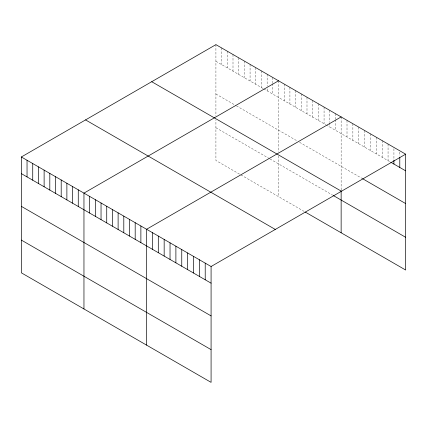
<?xml version="1.0" encoding="UTF-8"?>
<svg xmlns="http://www.w3.org/2000/svg" width="427" height="427" viewBox="0 0 427 427"><rect width="100%" height="100%" fill="white"/><g stroke="black" fill="none" stroke-linecap="round" stroke-linejoin="round"><path stroke-width="0.32" stroke-dasharray="2.13 1.6" d="M215.918 61.291L263.165 88.565M263.731 88.896L325.774 124.711M326.345 125.042L390.187 161.902M215.918 94.025L235.843 105.528M236.409 105.853L297.315 141.017M299.589 142.33L361.936 178.326M215.918 127.753L269.426 158.641M269.992 158.972L332.606 195.118M304.147 211.424L215.918 160.488L215.918 119.779M399.784 152.124L399.784 156.122M393.924 148.74L393.924 159.394M388.058 144.022L388.058 160.669M382.192 140.638L382.192 157.285M376.326 137.248L376.326 153.901M370.465 133.864L370.465 150.512M364.599 130.481L364.599 147.128M358.733 127.091L358.733 143.744M352.873 123.707L352.873 140.355M347.007 120.323L347.007 136.971M341.141 116.934L341.141 190.239M335.451 113.651L335.451 118.978M335.451 119.645L335.451 130.299M329.756 110.363L329.756 122.352M329.756 123.019L329.756 127.011M324.066 107.076L324.066 123.729M318.377 103.793L318.377 120.441M312.681 100.505L312.681 117.153M306.992 97.217L306.992 113.87M301.297 93.935L301.297 110.582M295.607 90.647L295.607 107.294M289.917 87.359L289.917 104.012M284.222 84.071L284.222 100.724M278.532 80.788L278.532 152.247M278.532 155.93L278.532 196.633M272.837 77.5L272.837 82.827M272.837 83.495L272.837 94.153M267.147 74.213L267.147 86.201M267.147 88.869L267.147 90.866M261.457 70.93L261.457 87.578M255.762 67.642L255.762 84.295M250.073 64.354L250.073 81.007M244.377 61.072L244.377 77.719M238.688 57.784L238.688 74.437M232.998 54.496L232.998 71.149M227.303 51.213L227.303 67.861M221.613 47.925L221.613 64.578M215.918 44.638L215.918 116.101"/><path stroke-width="0.64" d="M21.35 156.976L211.082 266.512L211.082 382.362L21.35 272.821L21.35 156.976L215.918 44.638L405.65 154.179L405.65 270.024L305.284 212.08M278.532 80.788L83.959 193.121L83.959 308.972M341.141 116.934L146.573 229.267L146.573 345.117M211.082 266.512L405.65 154.179M390.721 162.212L405.65 170.827M362.464 178.635L405.65 203.567M151.713 81.712L341.44 191.248M333.172 195.449L405.65 237.289M85.56 119.902L275.287 229.443M21.35 173.624L211.082 283.165M21.35 206.358L211.082 315.9M21.35 240.086L211.082 349.628M399.784 157.451L399.784 167.443M393.924 160.061L393.924 164.059M341.141 190.848L341.141 232.784M205.216 263.128L205.216 279.776M199.35 259.739L199.35 276.392M193.484 256.355L193.484 273.008M187.624 252.971L187.624 269.618M181.758 249.581L181.758 266.234M175.892 246.198L175.892 262.851M170.031 242.814L170.031 259.461M164.165 239.424L164.165 256.077M158.3 236.04L158.3 252.693M152.434 232.656L152.434 249.304M140.878 225.984L140.878 242.632M135.188 222.697L135.188 239.35M129.498 219.409L129.498 236.062M123.803 216.126L123.803 232.774M118.114 212.838L118.114 229.491M112.418 209.55L112.418 226.203M106.729 206.268L106.729 222.915M101.039 202.98L101.039 219.633M95.344 199.692L95.344 216.345M89.654 196.409L89.654 213.057M78.269 189.834L78.269 206.487M72.579 186.551L72.579 203.199M66.884 183.263L66.884 199.911M61.194 179.975L61.194 196.628M55.499 176.693L55.499 193.34M49.81 173.405L49.81 190.052M44.12 170.117L44.12 186.77M38.425 166.834L38.425 183.482M32.735 163.546L32.735 180.194M27.04 160.258L27.04 176.911"/></g></svg>
